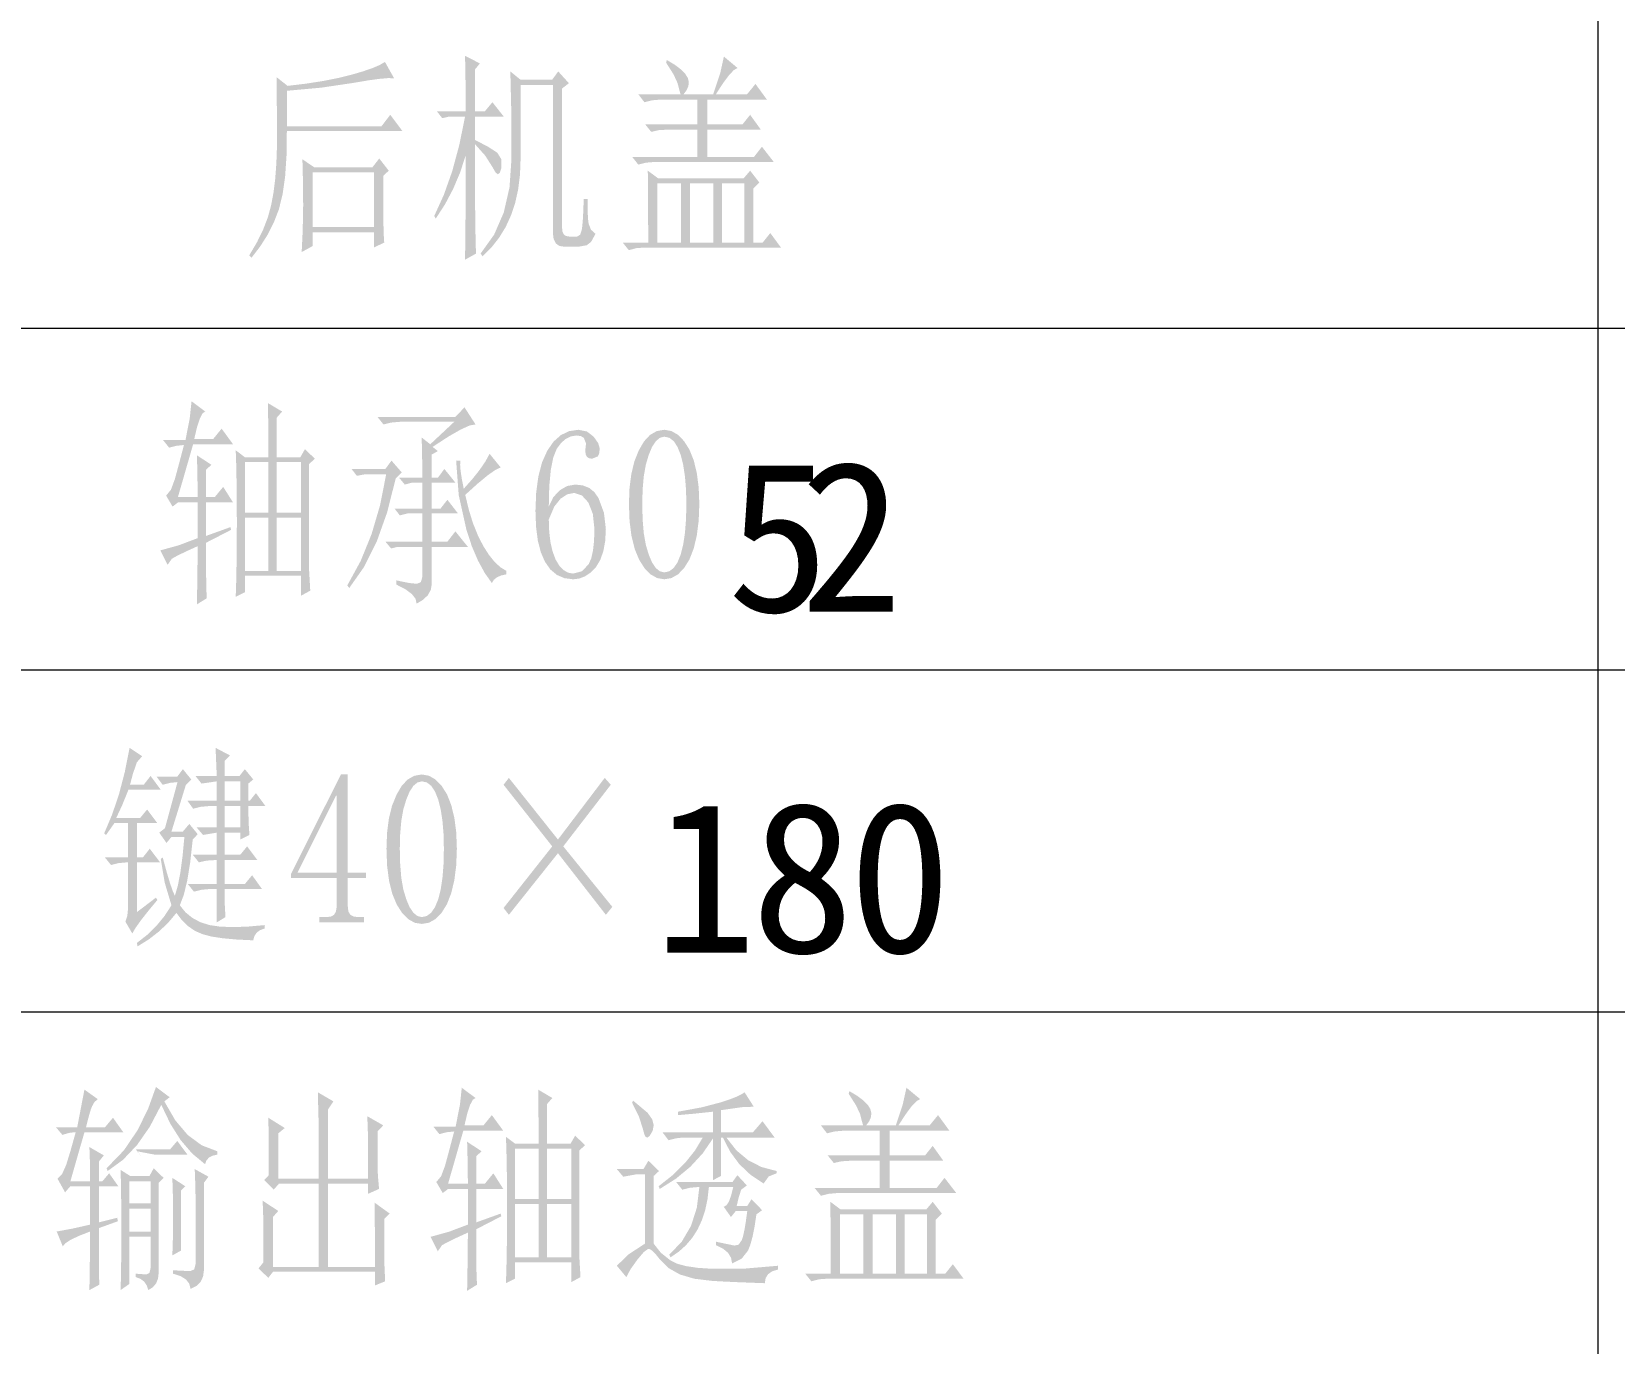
# Model space of a CAD drawing. Header units: millimetres. Extents: x -594 to 6367, y -2099 to 456.
# Drawn here: x 454.37 to 486.81, y -316.5 to -289.4 of the extents above; entities that cross this region are included whole.
import ezdxf

# ---------------------------------------------------------------- set-up
doc = ezdxf.new("R2010")
doc.units = ezdxf.units.MM
doc.layers.get('0').update_dxf_attribs({"lineweight": 35})
doc.styles.get("Standard").update_dxf_attribs({"font": 'txt.shx'})

msp = doc.modelspace()

# ---------------------------------------------------------------- hatches: boundary and pattern name
h = msp.add_hatch(color=0)
h.paths.add_polyline_path([(458.825, -293.991), (458.984, -293.721), (459.112, -293.458), (459.21, -293.203), (459.277, -292.954), (459.324, -292.697), (459.359, -292.415), (459.382, -292.106), (459.394, -291.769), (459.393, -291.067), (459.386, -290.335), (459.612, -290.514), (459.988, -290.469), (460.331, -290.416), (460.64, -290.355), (460.914, -290.288), (461.151, -290.219), (461.346, -290.152), (461.499, -290.087), (461.608, -290.023), (461.795, -290.358), (461.674, -290.355), (461.496, -290.37), (461.261, -290.402), (460.969, -290.452), (460.3, -290.551), (459.597, -290.615), (459.597, -291.341), (461.538, -291.341), (461.717, -291.107), (461.967, -291.442), (459.597, -291.442), (459.591, -291.937), (459.562, -292.371), (459.509, -292.741), (459.433, -293.048), (459.328, -293.319), (459.199, -293.572), (459.047, -293.811), (458.872, -294.038)])
h.paths.add_polyline_path([(461.577, -292.354), (461.577, -293.251), (461.579, -293.503), (461.593, -293.726), (461.382, -293.828), (461.382, -293.516), (460.127, -293.516), (460.127, -293.797), (459.901, -293.921), (459.922, -293.48), (459.932, -292.962), (459.927, -292.453), (459.916, -292.019), (460.158, -292.183), (461.351, -292.183), (461.491, -292.003), (461.686, -292.253)])
h.paths.add_polyline_path([(460.127, -292.284), (460.127, -293.407), (461.382, -293.407), (461.382, -292.284)])
h = msp.add_hatch(color=0)
h.paths.add_polyline_path([(464.388, -290.498), (464.388, -292.019), (464.376, -292.336), (464.339, -292.634), (464.277, -292.912), (464.191, -293.171), (464.081, -293.41), (463.947, -293.628), (463.79, -293.828), (463.608, -294.007), (463.569, -293.952), (463.846, -293.564), (464.043, -293.111), (464.161, -292.596), (464.201, -292.019), (464.201, -291.177), (464.178, -290.218), (464.388, -290.389), (465.035, -290.389), (465.16, -290.218), (465.378, -290.459), (465.238, -290.569), (465.238, -293.422), (465.247, -293.503), (465.273, -293.559), (465.317, -293.591), (465.378, -293.602), (465.55, -293.602), (465.608, -293.567), (465.643, -293.461), (465.655, -293.369), (465.666, -293.233), (465.675, -293.053), (465.682, -292.83), (465.76, -292.83), (465.762, -293.007), (465.766, -293.151), (465.773, -293.264), (465.784, -293.344), (465.831, -293.463), (465.924, -293.547), (465.834, -293.711), (465.745, -293.781), (465.573, -293.812), (465.285, -293.812), (465.182, -293.795), (465.109, -293.742), (465.065, -293.654), (465.051, -293.531), (465.051, -290.498)])
h.paths.add_polyline_path([(463.452, -291.707), (463.453, -292.149), (463.454, -292.544), (463.456, -292.892), (463.458, -293.195), (463.462, -293.452), (463.466, -293.664), (463.47, -293.831), (463.476, -293.952), (463.25, -294.077), (463.255, -293.654), (463.26, -293.157), (463.264, -292.584), (463.265, -291.933), (463.147, -292.294), (463.004, -292.631), (462.838, -292.944), (462.649, -293.235), (462.618, -293.181), (462.816, -292.746), (462.987, -292.263), (463.131, -291.729), (463.25, -291.146), (462.914, -291.146), (462.782, -291.177), (462.673, -291.036), (463.265, -291.036), (463.26, -290.45), (463.25, -289.898), (463.554, -290.054), (463.452, -290.179), (463.452, -291.036), (463.655, -291.036), (463.811, -290.849), (464.045, -291.146), (463.452, -291.146), (463.452, -291.621), (463.732, -291.768), (463.912, -291.886), (463.995, -292.021), (463.99, -292.214), (463.961, -292.3), (463.922, -292.325), (463.874, -292.288), (463.819, -292.19), (463.662, -291.943)])
h = msp.add_hatch(color=0)
h.paths.add_polyline_path([(468.517, -292.51), (468.517, -293.726), (468.977, -293.726), (468.977, -292.51)])
h.paths.add_polyline_path([(467.004, -293.726), (467.003, -293.222), (467, -292.808), (466.998, -292.485), (466.996, -292.253), (467.207, -292.409), (468.961, -292.409), (469.094, -292.253), (469.281, -292.494), (469.156, -292.619), (469.156, -293.726), (469.351, -293.726), (469.507, -293.531), (469.725, -293.828), (466.942, -293.828), (466.765, -293.84), (466.606, -293.882), (466.482, -293.726)])
h.paths.add_polyline_path([(467.191, -292.51), (467.191, -293.726), (467.675, -293.726), (467.675, -292.51)])
h.paths.add_polyline_path([(467.862, -292.51), (467.862, -293.726), (468.337, -293.726), (468.337, -292.51)])
h.paths.add_polyline_path([(467.386, -289.984), (467.549, -290.082), (467.674, -290.176), (467.762, -290.266), (467.815, -290.35), (467.836, -290.433), (467.828, -290.518), (467.792, -290.602), (467.729, -290.686), (468.337, -290.686), (468.479, -290.259), (468.556, -289.914), (468.836, -290.148), (468.76, -290.19), (468.661, -290.294), (468.538, -290.459), (468.392, -290.686), (469.031, -290.686), (469.203, -290.475), (469.437, -290.795), (468.213, -290.795), (468.213, -291.302), (468.938, -291.302), (469.094, -291.107), (469.312, -291.411), (468.213, -291.411), (468.213, -291.972), (469.172, -291.972), (469.335, -291.762), (469.577, -292.073), (467.137, -292.073), (466.957, -292.089), (466.801, -292.128), (466.677, -291.972), (468.01, -291.972), (468.01, -291.411), (467.402, -291.411), (467.222, -291.422), (467.066, -291.457), (466.942, -291.302), (468.01, -291.302), (468.01, -290.795), (467.261, -290.795), (467.085, -290.81), (466.926, -290.849), (466.801, -290.686), (467.667, -290.686), (467.639, -290.586), (467.604, -290.452), (467.523, -290.277), (467.371, -290.038)])
h = msp.add_hatch(color=0)
h.paths.add_polyline_path([(459.391, -299.365), (459.391, -300.457), (459.89, -300.457), (459.89, -299.365)])
h.paths.add_polyline_path([(460.054, -300.457), (460.077, -300.862), (459.89, -300.964), (459.89, -300.558), (458.736, -300.558), (458.736, -300.894), (458.549, -300.987), (458.559, -300.68), (458.566, -300.323), (458.571, -299.915), (458.572, -299.459), (458.571, -299.007), (458.566, -298.611), (458.559, -298.27), (458.549, -297.985), (458.736, -298.126), (459.219, -298.126), (459.218, -297.759), (459.215, -297.452), (459.213, -297.206), (459.212, -297.019), (459.5, -297.19), (459.391, -297.315), (459.391, -298.126), (459.874, -298.126), (459.968, -297.962), (460.171, -298.157), (460.054, -298.266)])
h.paths.add_polyline_path([(458.736, -298.227), (458.736, -299.264), (459.219, -299.264), (459.219, -298.227)])
h.paths.add_polyline_path([(459.391, -298.227), (459.391, -299.264), (459.89, -299.264), (459.89, -298.227)])
h.paths.add_polyline_path([(458.736, -299.365), (458.736, -300.457), (459.219, -300.457), (459.219, -299.365)])
h.paths.add_polyline_path([(457.941, -299.88), (457.941, -300.266), (457.943, -300.584), (457.947, -300.834), (457.956, -301.018), (457.754, -301.143), (457.764, -300.503), (457.769, -299.95), (457.579, -300.036), (457.428, -300.108), (457.315, -300.165), (457.239, -300.208), (457.153, -300.332), (457.005, -300.036), (457.381, -299.932), (457.769, -299.786), (457.769, -299.054), (457.364, -299.054), (457.255, -299.139), (457.122, -298.913), (457.22, -298.795), (457.301, -298.578), (457.383, -298.274), (457.488, -297.876), (457.336, -297.892), (457.184, -297.931), (457.06, -297.775), (457.52, -297.775), (457.565, -297.536), (457.605, -297.338), (457.644, -296.98), (457.925, -297.19), (457.871, -297.225), (457.815, -297.33), (457.757, -297.506), (457.699, -297.751), (458.089, -297.751), (458.26, -297.541), (458.494, -297.861), (457.676, -297.861), (457.364, -298.944), (457.769, -298.944), (457.764, -298.486), (457.754, -298.087), (458.05, -298.282), (457.941, -298.383), (457.941, -298.944), (458.12, -298.944), (458.292, -298.734), (458.494, -299.054), (457.941, -299.054), (457.941, -299.74), (458.44, -299.56), (458.455, -299.615)])
h = msp.add_hatch(color=0)
h.paths.add_polyline_path([(461.828, -298.562), (461.655, -299.251), (461.44, -299.855), (461.181, -300.374), (460.876, -300.808), (460.837, -300.753), (461.111, -300.251), (461.334, -299.703), (461.508, -299.111), (461.633, -298.477), (461.196, -298.477), (461.032, -298.508), (460.923, -298.367), (461.617, -298.367), (461.742, -298.196), (461.952, -298.438)])
h.paths.add_polyline_path([(463.067, -298.196), (463.153, -298.196), (463.149, -298.285), (463.159, -298.411), (463.184, -298.574), (463.223, -298.773), (463.402, -298.571), (463.55, -298.385), (463.667, -298.214), (463.753, -298.056), (463.98, -298.336), (463.868, -298.389), (463.711, -298.5), (463.506, -298.67), (463.254, -298.898), (463.326, -299.2), (463.411, -299.476), (463.51, -299.723), (463.621, -299.942), (463.739, -300.128), (463.859, -300.276), (463.978, -300.385), (464.097, -300.457), (464.097, -300.527), (463.986, -300.552), (463.899, -300.591), (463.837, -300.642), (463.8, -300.707), (463.653, -300.499), (463.516, -300.248), (463.39, -299.954), (463.278, -299.615), (463.12, -298.902)])
h.paths.add_polyline_path([(462.373, -298.547), (462.372, -298.266), (462.369, -298.034), (462.364, -297.852), (462.358, -297.72), (462.537, -297.861), (463.028, -297.401), (461.913, -297.401), (461.737, -297.416), (461.578, -297.455), (461.453, -297.299), (463.052, -297.299), (463.239, -297.104), (463.465, -297.455), (463.349, -297.474), (463.165, -297.557), (462.91, -297.703), (462.584, -297.915), (462.693, -298.001), (462.568, -298.071), (462.568, -298.547), (462.693, -298.547), (462.826, -298.367), (463.052, -298.648), (462.568, -298.648), (462.568, -299.178), (462.748, -299.178), (462.888, -298.999), (463.106, -299.28), (462.568, -299.28), (462.568, -299.857), (462.888, -299.857), (463.052, -299.646), (463.309, -299.966), (462.568, -299.966), (462.568, -300.722), (462.548, -300.845), (462.488, -300.954), (462.391, -301.049), (462.256, -301.128), (462.235, -301.028), (462.158, -300.93), (462.027, -300.833), (461.843, -300.738), (461.843, -300.652), (462.106, -300.705), (462.264, -300.722), (462.345, -300.687), (462.373, -300.582), (462.373, -299.966), (461.859, -299.966), (461.734, -299.997), (461.617, -299.857), (462.373, -299.857), (462.373, -299.28), (462.069, -299.28), (461.913, -299.319), (461.804, -299.178), (462.373, -299.178), (462.373, -298.648), (462.163, -298.648), (462.015, -298.687), (461.898, -298.547)])
h = msp.add_hatch(color=0)
h.paths.add_polyline_path([(464.966, -299.404), (464.975, -299.653), (465.001, -299.872), (465.045, -300.062), (465.106, -300.223), (465.182, -300.35), (465.268, -300.44), (465.363, -300.494), (465.465, -300.512), (465.648, -300.464), (465.785, -300.317), (465.836, -300.201), (465.872, -300.043), (465.894, -299.842), (465.902, -299.599), (465.869, -299.288), (465.777, -299.054), (465.644, -298.909), (465.488, -298.859), (465.342, -298.888), (465.208, -298.976), (465.078, -299.14)])
h.paths.add_polyline_path([(465.512, -298.687), (465.665, -298.705), (465.796, -298.757), (465.904, -298.845), (465.987, -298.968), (466.097, -299.266), (466.136, -299.599), (466.123, -299.845), (466.084, -300.056), (466.02, -300.234), (465.933, -300.379), (465.825, -300.49), (465.711, -300.568), (465.591, -300.614), (465.465, -300.629), (465.288, -300.606), (465.133, -300.54), (464.999, -300.428), (464.888, -300.27), (464.802, -300.073), (464.741, -299.832), (464.705, -299.55), (464.693, -299.225), (464.708, -298.849), (464.753, -298.518), (464.828, -298.233), (464.935, -297.993), (465.063, -297.808), (465.214, -297.673), (465.384, -297.592), (465.574, -297.564), (465.748, -297.599), (465.886, -297.705), (465.978, -297.837), (466.011, -297.946), (466, -298.046), (465.972, -298.11), (465.855, -298.157), (465.792, -298.149), (465.746, -298.118), (465.721, -298.063), (465.715, -297.985), (465.722, -297.915), (465.73, -297.845), (465.683, -297.728), (465.624, -297.693), (465.535, -297.681), (465.421, -297.699), (465.315, -297.75), (465.217, -297.836), (465.13, -297.954), (465.058, -298.133), (465.007, -298.389), (464.976, -298.724), (464.966, -299.139), (465.059, -298.945), (465.192, -298.804), (465.343, -298.716)])
h = msp.add_hatch(color=0)
h.paths.add_polyline_path([(467.334, -297.705), (467.244, -297.728), (467.16, -297.798), (467.083, -297.915), (467.015, -298.079), (466.955, -298.282), (466.913, -298.518), (466.89, -298.785), (466.882, -299.085), (466.89, -299.404), (466.913, -299.682), (466.955, -299.921), (467.015, -300.122), (467.083, -300.284), (467.16, -300.399), (467.244, -300.466), (467.334, -300.488), (467.435, -300.466), (467.525, -300.399), (467.604, -300.284), (467.67, -300.122), (467.721, -299.921), (467.757, -299.682), (467.779, -299.404), (467.787, -299.085), (467.779, -298.785), (467.757, -298.518), (467.721, -298.282), (467.67, -298.079), (467.605, -297.915), (467.528, -297.798), (467.438, -297.728)])
h.paths.add_polyline_path([(467.334, -300.629), (467.188, -300.604), (467.054, -300.529), (466.931, -300.405), (466.82, -300.231), (466.728, -300.01), (466.662, -299.746), (466.622, -299.437), (466.609, -299.085), (466.621, -298.762), (466.658, -298.471), (466.721, -298.212), (466.812, -297.985), (466.919, -297.801), (467.041, -297.67), (467.179, -297.591), (467.334, -297.564), (467.481, -297.59), (467.615, -297.668), (467.738, -297.795), (467.849, -297.97), (467.937, -298.189), (468, -298.448), (468.039, -298.747), (468.052, -299.085), (468.039, -299.428), (468, -299.733), (467.937, -299.998), (467.849, -300.223), (467.738, -300.402), (467.615, -300.528), (467.481, -300.604)])
h = msp.add_hatch(color=0)
h.paths.add_polyline_path([(458.323, -304.771), (458.323, -305.168), (458.643, -305.168), (458.643, -304.771)])
h.paths.add_polyline_path([(458.323, -305.277), (458.323, -305.714), (458.643, -305.714), (458.643, -305.277)])
h.paths.add_polyline_path([(457.528, -304.841), (457.232, -305.8), (457.466, -305.8), (457.598, -305.644), (457.77, -305.854), (457.668, -305.964), (457.617, -306.424), (457.556, -306.802), (457.485, -307.097), (457.403, -307.312), (457.52, -307.456), (457.661, -307.571), (457.824, -307.658), (458.011, -307.718), (458.226, -307.749), (458.486, -307.759), (458.791, -307.749), (459.142, -307.718), (459.142, -307.788), (459.048, -307.821), (458.978, -307.874), (458.931, -307.944), (458.908, -308.03), (458.571, -308.014), (458.284, -307.988), (458.051, -307.952), (457.871, -307.905), (457.719, -307.839), (457.579, -307.745), (457.45, -307.622), (457.333, -307.468), (457.165, -307.669), (456.976, -307.849), (456.767, -308.011), (456.538, -308.154), (456.522, -308.084), (456.733, -307.919), (456.921, -307.736), (457.087, -307.535), (457.232, -307.312), (457.093, -306.846), (457.013, -306.361), (457.052, -306.33), (457.134, -306.63), (457.203, -306.861), (457.26, -307.024), (457.302, -307.117), (457.362, -306.911), (457.414, -306.642), (457.459, -306.308), (457.497, -305.909), (457.232, -305.909), (457.13, -306.034), (456.982, -305.823), (457.099, -305.73), (457.356, -304.786), (457.204, -304.802), (457.052, -304.841), (456.928, -304.677), (457.349, -304.677), (457.466, -304.521), (457.637, -304.732)])
h.paths.add_polyline_path([(458.16, -307.663), (458.16, -307.444), (458.16, -307.256), (458.16, -307.1), (458.16, -306.977), (458.027, -306.977), (457.851, -306.993), (457.692, -307.032), (457.567, -306.876), (458.16, -306.876), (458.16, -306.385), (458.128, -306.385), (457.952, -306.396), (457.793, -306.431), (457.668, -306.275), (458.16, -306.275), (458.16, -305.823), (457.879, -305.87), (457.746, -305.714), (458.16, -305.714), (458.16, -305.277), (458.011, -305.277), (457.835, -305.293), (457.676, -305.332), (457.559, -305.168), (458.16, -305.168), (458.16, -304.771), (457.848, -304.817), (457.723, -304.661), (458.16, -304.661), (458.136, -304.084), (458.432, -304.24), (458.323, -304.35), (458.323, -304.661), (458.627, -304.661), (458.736, -304.521), (458.908, -304.732), (458.807, -304.817), (458.807, -305.168), (458.838, -305.168), (458.963, -305.012), (459.158, -305.277), (458.807, -305.277), (458.813, -305.612), (458.83, -305.87), (458.643, -305.964), (458.643, -305.823), (458.323, -305.823), (458.323, -306.275), (458.643, -306.275), (458.783, -306.104), (458.994, -306.385), (458.323, -306.385), (458.323, -306.876), (458.736, -306.876), (458.885, -306.696), (459.087, -306.977), (458.323, -306.977), (458.325, -307.307), (458.339, -307.554)])
h.paths.add_polyline_path([(456.522, -307.453), (456.912, -307.156), (456.943, -307.203), (456.758, -307.426), (456.61, -307.614), (456.5, -307.768), (456.429, -307.889), (456.288, -307.648), (456.327, -307.531), (456.343, -307.367), (456.343, -306.431), (456.327, -306.431), (456.151, -306.447), (455.992, -306.486), (455.867, -306.33), (456.343, -306.33), (456.343, -305.628), (456.062, -305.628), (455.891, -305.87), (455.852, -305.839), (456.015, -305.453), (456.157, -305.032), (456.276, -304.576), (456.374, -304.084), (456.631, -304.256), (456.522, -304.381), (456.44, -304.622), (456.382, -304.841), (456.663, -304.841), (456.803, -304.661), (457.013, -304.942), (456.351, -304.942), (456.22, -305.263), (456.101, -305.519), (456.592, -305.519), (456.733, -305.348), (456.943, -305.628), (456.522, -305.628), (456.522, -306.33), (456.647, -306.33), (456.787, -306.151), (456.998, -306.431), (456.522, -306.431)])
h = msp.add_hatch(color=0)
h.paths.add_polyline_path([(460.846, -307.328), (460.858, -307.438), (460.9, -307.507), (460.964, -307.542), (461.056, -307.554), (461.181, -307.554), (461.181, -307.663), (460.261, -307.663), (460.261, -307.554), (460.409, -307.554), (460.502, -307.542), (460.565, -307.507), (460.604, -307.438), (460.62, -307.328), (460.62, -306.751), (459.684, -306.751), (459.684, -306.665), (460.705, -304.63), (460.846, -304.63), (460.846, -306.642), (461.22, -306.642), (461.22, -306.751), (460.846, -306.751)])
h.paths.add_polyline_path([(460.604, -305.067), (459.817, -306.642), (460.62, -306.642), (460.62, -305.067)])
h = msp.add_hatch(color=0)
h.paths.add_polyline_path([(462.364, -304.771), (462.274, -304.794), (462.19, -304.864), (462.113, -304.981), (462.045, -305.145), (461.984, -305.348), (461.943, -305.583), (461.92, -305.851), (461.912, -306.151), (461.92, -306.469), (461.943, -306.748), (461.984, -306.987), (462.045, -307.188), (462.113, -307.35), (462.19, -307.464), (462.274, -307.532), (462.364, -307.554), (462.465, -307.532), (462.555, -307.464), (462.634, -307.35), (462.7, -307.188), (462.751, -306.987), (462.787, -306.748), (462.809, -306.469), (462.816, -306.151), (462.809, -305.851), (462.787, -305.583), (462.751, -305.348), (462.7, -305.145), (462.635, -304.981), (462.558, -304.864), (462.468, -304.794)])
h.paths.add_polyline_path([(462.364, -307.694), (462.218, -307.67), (462.084, -307.595), (461.961, -307.471), (461.85, -307.297), (461.758, -307.076), (461.692, -306.811), (461.652, -306.503), (461.639, -306.151), (461.651, -305.828), (461.688, -305.537), (461.751, -305.278), (461.842, -305.051), (461.949, -304.867), (462.071, -304.735), (462.209, -304.657), (462.364, -304.63), (462.51, -304.656), (462.645, -304.734), (462.768, -304.86), (462.879, -305.036), (462.966, -305.255), (463.03, -305.514), (463.069, -305.813), (463.082, -306.151), (463.069, -306.494), (463.03, -306.799), (462.966, -307.064), (462.879, -307.289), (462.768, -307.467), (462.645, -307.594), (462.51, -307.669)])
h = msp.add_hatch(color=0)
h.dxf.hatch_style = 2
h.paths.add_polyline_path([(464.148, -304.7), (465.154, -305.964), (466.113, -304.7), (466.237, -304.841), (465.263, -306.104), (466.269, -307.344), (466.136, -307.507), (465.154, -306.244), (464.148, -307.507), (464.039, -307.367), (465.037, -306.104), (464.039, -304.841)])
h = msp.add_hatch(color=0)
h.paths.add_polyline_path([(456.368, -312.97), (456.368, -313.422), (456.805, -313.422), (456.805, -312.97)])
h.paths.add_polyline_path([(456.368, -313.531), (456.368, -313.999), (456.805, -313.999), (456.805, -313.531)])
h.paths.add_polyline_path([(457.023, -311.402), (456.788, -311.851), (456.526, -312.227), (456.238, -312.53), (455.924, -312.759), (455.901, -312.704), (456.258, -312.334), (456.54, -311.917), (456.756, -311.476), (456.914, -311.036), (457.195, -311.246), (457.086, -311.332), (457.311, -311.721), (457.566, -312.021), (457.852, -312.232), (458.17, -312.354), (458.17, -312.424), (458.075, -312.444), (458.001, -312.483), (457.949, -312.541), (457.92, -312.619), (457.658, -312.402), (457.422, -312.128), (457.211, -311.794)])
h.paths.add_polyline_path([(456.189, -315.2), (456.195, -314.992), (456.2, -314.72), (456.203, -314.384), (456.205, -313.983), (456.203, -313.58), (456.2, -313.237), (456.195, -312.955), (456.189, -312.736), (456.384, -312.86), (456.782, -312.86), (456.867, -312.704), (457.07, -312.899), (456.969, -313.001), (456.969, -314.849), (456.956, -314.967), (456.916, -315.065), (456.85, -315.142), (456.758, -315.2), (456.725, -315.103), (456.671, -315.026), (456.596, -314.969), (456.501, -314.934), (456.501, -314.864), (456.719, -314.88), (456.783, -314.845), (456.805, -314.739), (456.805, -314.108), (456.368, -314.108), (456.368, -315.075)])
h.paths.add_polyline_path([(457.249, -314.49), (457.255, -314.353), (457.26, -314.175), (457.264, -313.958), (457.265, -313.702), (457.264, -313.45), (457.26, -313.231), (457.255, -313.047), (457.249, -312.899), (457.515, -313.071), (457.429, -313.157), (457.429, -314.389)])
h.paths.add_polyline_path([(457.725, -313.25), (457.72, -313.023), (457.709, -312.72), (457.99, -312.876), (457.897, -313.001), (457.897, -314.794), (457.88, -314.923), (457.83, -315.029), (457.745, -315.113), (457.624, -315.176), (457.597, -315.069), (457.529, -314.982), (457.419, -314.914), (457.265, -314.864), (457.265, -314.794), (457.485, -314.805), (457.624, -314.81), (457.698, -314.775), (457.725, -314.669)])
h.paths.add_polyline_path([(455.565, -312.97), (455.56, -312.566), (455.55, -312.268), (455.846, -312.439), (455.745, -312.564), (455.745, -312.97), (455.815, -312.97), (455.955, -312.806), (456.142, -313.071), (455.745, -313.071), (455.745, -313.812), (456.119, -313.718), (456.135, -313.788), (455.745, -313.929), (455.745, -314.321), (455.746, -314.644), (455.748, -314.9), (455.752, -315.09), (455.55, -315.2), (455.555, -314.849), (455.56, -314.532), (455.564, -314.249), (455.565, -313.999), (455.337, -314.088), (455.168, -314.168), (455.057, -314.24), (455.004, -314.303), (454.879, -313.999), (455.202, -313.94), (455.565, -313.858), (455.565, -313.071), (455.16, -313.071), (455.051, -313.196), (454.895, -312.915), (454.987, -312.827), (455.074, -312.634), (455.163, -312.343), (455.269, -311.964), (455.238, -311.964), (455.129, -311.979), (454.996, -312.018), (454.864, -311.862), (455.3, -311.862), (455.377, -311.459), (455.448, -311.091), (455.721, -311.285), (455.651, -311.348), (455.604, -311.434), (455.579, -311.496), (455.551, -311.59), (455.518, -311.712), (455.48, -311.862), (455.869, -311.862), (456.033, -311.667), (456.244, -311.964), (455.448, -311.964), (455.16, -312.97)])
h.paths.add_polyline_path([(456.501, -312.315), (457.203, -312.315), (457.351, -312.143), (457.561, -312.424), (456.891, -312.424), (456.524, -312.354), (456.61, -312.455)])
h = msp.add_hatch(color=0)
h.paths.add_polyline_path([(464.93, -313.437), (464.93, -314.529), (465.429, -314.529), (465.429, -313.437)])
h.paths.add_polyline_path([(465.593, -314.529), (465.616, -314.934), (465.429, -315.036), (465.429, -314.63), (464.275, -314.63), (464.275, -314.966), (464.088, -315.059), (464.098, -314.752), (464.105, -314.394), (464.11, -313.987), (464.111, -313.531), (464.11, -313.079), (464.105, -312.683), (464.098, -312.342), (464.088, -312.057), (464.275, -312.198), (464.758, -312.198), (464.757, -311.831), (464.754, -311.524), (464.752, -311.278), (464.75, -311.091), (465.039, -311.262), (464.93, -311.387), (464.93, -312.198), (465.413, -312.198), (465.507, -312.034), (465.709, -312.229), (465.593, -312.338)])
h.paths.add_polyline_path([(464.275, -312.299), (464.275, -313.336), (464.758, -313.336), (464.758, -312.299)])
h.paths.add_polyline_path([(464.93, -312.299), (464.93, -313.336), (465.429, -313.336), (465.429, -312.299)])
h.paths.add_polyline_path([(464.275, -313.437), (464.275, -314.529), (464.758, -314.529), (464.758, -313.437)])
h.paths.add_polyline_path([(463.48, -313.952), (463.48, -314.338), (463.481, -314.656), (463.486, -314.906), (463.495, -315.09), (463.292, -315.215), (463.303, -314.575), (463.308, -314.022), (463.118, -314.108), (462.967, -314.18), (462.854, -314.237), (462.778, -314.279), (462.692, -314.404), (462.544, -314.108), (462.92, -314.004), (463.308, -313.858), (463.308, -313.126), (462.903, -313.126), (462.793, -313.211), (462.661, -312.985), (462.759, -312.867), (462.84, -312.65), (462.922, -312.346), (463.027, -311.948), (462.875, -311.964), (462.723, -312.003), (462.598, -311.847), (463.058, -311.847), (463.104, -311.608), (463.144, -311.41), (463.183, -311.052), (463.464, -311.262), (463.41, -311.297), (463.354, -311.402), (463.296, -311.578), (463.238, -311.823), (463.628, -311.823), (463.799, -311.613), (464.033, -311.933), (463.214, -311.933), (462.903, -313.016), (463.308, -313.016), (463.303, -312.558), (463.292, -312.159), (463.589, -312.354), (463.48, -312.455), (463.48, -313.016), (463.659, -313.016), (463.83, -312.806), (464.033, -313.126), (463.48, -313.126), (463.48, -313.812), (463.979, -313.632), (463.994, -313.687)])
h = msp.add_hatch(color=0)
h.paths.add_polyline_path([(472.259, -313.648), (472.259, -314.864), (472.719, -314.864), (472.719, -313.648)])
h.paths.add_polyline_path([(470.747, -314.864), (470.745, -314.36), (470.743, -313.946), (470.74, -313.623), (470.739, -313.391), (470.949, -313.547), (472.704, -313.547), (472.836, -313.391), (473.023, -313.632), (472.899, -313.757), (472.899, -314.864), (473.093, -314.864), (473.249, -314.669), (473.468, -314.966), (470.684, -314.966), (470.508, -314.978), (470.349, -315.02), (470.224, -314.864)])
h.paths.add_polyline_path([(470.934, -313.648), (470.934, -314.864), (471.417, -314.864), (471.417, -313.648)])
h.paths.add_polyline_path([(471.604, -313.648), (471.604, -314.864), (472.08, -314.864), (472.08, -313.648)])
h.paths.add_polyline_path([(471.129, -311.122), (471.291, -311.22), (471.416, -311.314), (471.505, -311.403), (471.557, -311.488), (471.578, -311.571), (471.57, -311.656), (471.534, -311.74), (471.472, -311.823), (472.08, -311.823), (472.221, -311.397), (472.298, -311.052), (472.579, -311.285), (472.503, -311.328), (472.403, -311.432), (472.281, -311.597), (472.134, -311.823), (472.774, -311.823), (472.945, -311.613), (473.179, -311.933), (471.955, -311.933), (471.955, -312.439), (472.68, -312.439), (472.836, -312.244), (473.054, -312.549), (471.955, -312.549), (471.955, -313.11), (472.914, -313.11), (473.078, -312.899), (473.32, -313.211), (470.879, -313.211), (470.7, -313.227), (470.544, -313.266), (470.419, -313.11), (471.752, -313.11), (471.752, -312.549), (471.144, -312.549), (470.965, -312.56), (470.809, -312.595), (470.684, -312.439), (471.752, -312.439), (471.752, -311.933), (471.004, -311.933), (470.827, -311.948), (470.669, -311.987), (470.544, -311.823), (471.409, -311.823), (471.381, -311.724), (471.347, -311.59), (471.265, -311.415), (471.113, -311.176)])
h = msp.add_hatch(color=0)
h.dxf.hatch_style = 2
h.paths.add_polyline_path([(461.456, -311.948), (461.456, -312.634), (461.463, -312.845), (461.487, -313.126), (461.261, -313.227), (461.261, -313.016), (460.442, -313.016), (460.442, -314.724), (461.401, -314.724), (461.401, -313.952), (461.398, -313.694), (461.394, -313.406), (461.706, -313.632), (461.596, -313.741), (461.596, -314.389), (461.598, -314.701), (461.612, -315.02), (461.401, -315.106), (461.401, -314.825), (459.312, -314.825), (459.218, -314.95), (459.016, -314.755), (459.117, -314.63), (459.117, -313.952), (459.112, -313.677), (459.101, -313.367), (459.421, -313.578), (459.312, -313.702), (459.312, -314.724), (460.248, -314.724), (460.248, -313.016), (459.437, -313.016), (459.328, -313.141), (459.133, -312.946), (459.226, -312.845), (459.226, -312.128), (459.222, -311.909), (459.218, -311.667), (459.554, -311.878), (459.421, -311.987), (459.421, -312.915), (460.248, -312.915), (460.248, -311.753), (460.232, -311.145), (460.552, -311.332), (460.442, -311.496), (460.442, -312.915), (461.261, -312.915), (461.261, -312.128), (461.256, -311.899), (461.246, -311.636), (461.573, -311.823)])
h = msp.add_hatch(color=0)
h.paths.add_polyline_path([(468.98, -311.145), (469.168, -311.441), (468.941, -311.449), (468.772, -311.472), (468.497, -311.512), (468.497, -311.964), (469.152, -311.964), (469.347, -311.738), (469.596, -312.073), (468.606, -312.073), (468.811, -312.335), (469.051, -312.536), (469.325, -312.677), (469.635, -312.759), (469.635, -312.806), (469.474, -312.87), (469.37, -313.016), (469.1, -312.835), (468.871, -312.618), (468.684, -312.364), (468.536, -312.073), (468.497, -312.073), (468.497, -312.86), (468.333, -312.946), (468.333, -312.089), (468.12, -312.399), (467.866, -312.674), (467.573, -312.916), (467.242, -313.126), (467.218, -313.071), (467.508, -312.842), (467.755, -312.598), (467.961, -312.342), (468.123, -312.073), (467.717, -312.073), (467.572, -312.089), (467.421, -312.128), (467.296, -311.964), (468.333, -311.964), (468.333, -311.543), (467.945, -311.584), (467.616, -311.613), (467.616, -311.543), (468.101, -311.454), (468.505, -311.348), (468.67, -311.292), (468.804, -311.241), (468.907, -311.192)])
h.paths.add_polyline_path([(467.577, -312.985), (468.731, -312.985), (468.832, -312.845), (469.027, -313.055), (468.91, -313.141), (468.863, -313.288), (468.817, -313.476), (469.035, -313.476), (469.121, -313.336), (469.339, -313.562), (469.222, -313.648), (469.184, -313.901), (469.142, -314.109), (469.097, -314.272), (469.051, -314.389), (468.922, -314.553), (468.723, -314.654), (468.703, -314.538), (468.641, -314.437), (468.539, -314.351), (468.396, -314.279), (468.396, -314.209), (468.624, -314.257), (468.77, -314.287), (468.857, -314.27), (468.926, -314.17), (468.951, -314.085), (468.978, -313.959), (469.006, -313.79), (469.035, -313.578), (468.801, -313.578), (468.7, -313.702), (468.552, -313.492), (468.607, -313.463), (468.658, -313.386), (468.704, -313.261), (468.747, -313.087), (468.248, -313.087), (468.22, -313.334), (468.172, -313.562), (468.103, -313.77), (468.015, -313.96), (467.906, -314.13), (467.777, -314.282), (467.628, -314.415), (467.46, -314.529), (467.437, -314.474), (467.694, -314.204), (467.882, -313.883), (468.001, -313.511), (468.053, -313.087), (468.037, -313.087), (467.861, -313.102), (467.702, -313.141)])
h.paths.add_polyline_path([(467.117, -314.248), (467.262, -314.434), (467.46, -314.591), (467.596, -314.659), (467.783, -314.709), (468.02, -314.744), (468.31, -314.763), (468.965, -314.761), (469.667, -314.701), (469.667, -314.778), (469.548, -314.814), (469.463, -314.872), (469.411, -314.954), (469.394, -315.059), (469.076, -315.047), (468.791, -315.036), (468.538, -315.024), (468.318, -315.012), (467.948, -314.967), (467.655, -314.88), (467.421, -314.749), (467.234, -314.56), (467.158, -314.464), (467.094, -314.397), (467.041, -314.362), (467, -314.357), (466.911, -314.423), (466.782, -314.576), (466.645, -314.767), (466.556, -314.934), (466.361, -314.701), (466.599, -314.469), (466.938, -314.248), (466.938, -312.829), (466.751, -312.829), (466.493, -312.876), (466.361, -312.72), (466.906, -312.72), (467.008, -312.549), (467.226, -312.759), (467.117, -312.86)])
h.paths.add_polyline_path([(466.673, -311.356), (466.696, -311.317), (466.992, -311.566), (467.087, -311.701), (467.117, -311.823), (467.095, -311.936), (467.031, -312.042), (466.989, -312.073), (466.953, -312.06), (466.924, -312.006), (466.899, -311.909), (466.818, -311.653)])

# ---------------------------------------------------------------- linework, layer by layer
at = {"color": 0, "lineweight": 0}
for points in [[(486.476, -295.488), (486.476, -288.512)], [(574.5, -295.488), (394.499, -295.488)], [(574.5, -295.488), (394.499, -295.488)], [(486.476, -302.494), (486.476, -295.488)], [(574.5, -302.494), (394.499, -302.494)], [(574.5, -302.494), (394.499, -302.494)], [(486.476, -309.5), (486.476, -302.494)], [(574.5, -309.5), (394.499, -309.5)], [(574.5, -309.5), (394.499, -309.5)], [(486.476, -316.506), (486.476, -309.5)]]:
    msp.add_lwpolyline(points, dxfattribs=at)

# ---------------------------------------------------------------- texts
at = {"color": 0, "char_height": 3.08601, "attachment_point": 1}
for s, insert in [('{\\fSimSun|b0|i0|c0;5}', (468.621, -298.21)), ('{\\fSimSun|b0|i0|c0;2}', (470.118, -298.21)), ('{\\fSimSun|b0|i0|c0;8}', (469.12, -305.196)), ('{\\fSimSun|b0|i0|c0;0}', (471.116, -305.196)), ('{\\fSimSun|b0|i0|c0;1}', (467.124, -305.196))]:
    msp.add_mtext(s, dxfattribs=dict(at, insert=insert))

doc.saveas('drawing.dxf')
